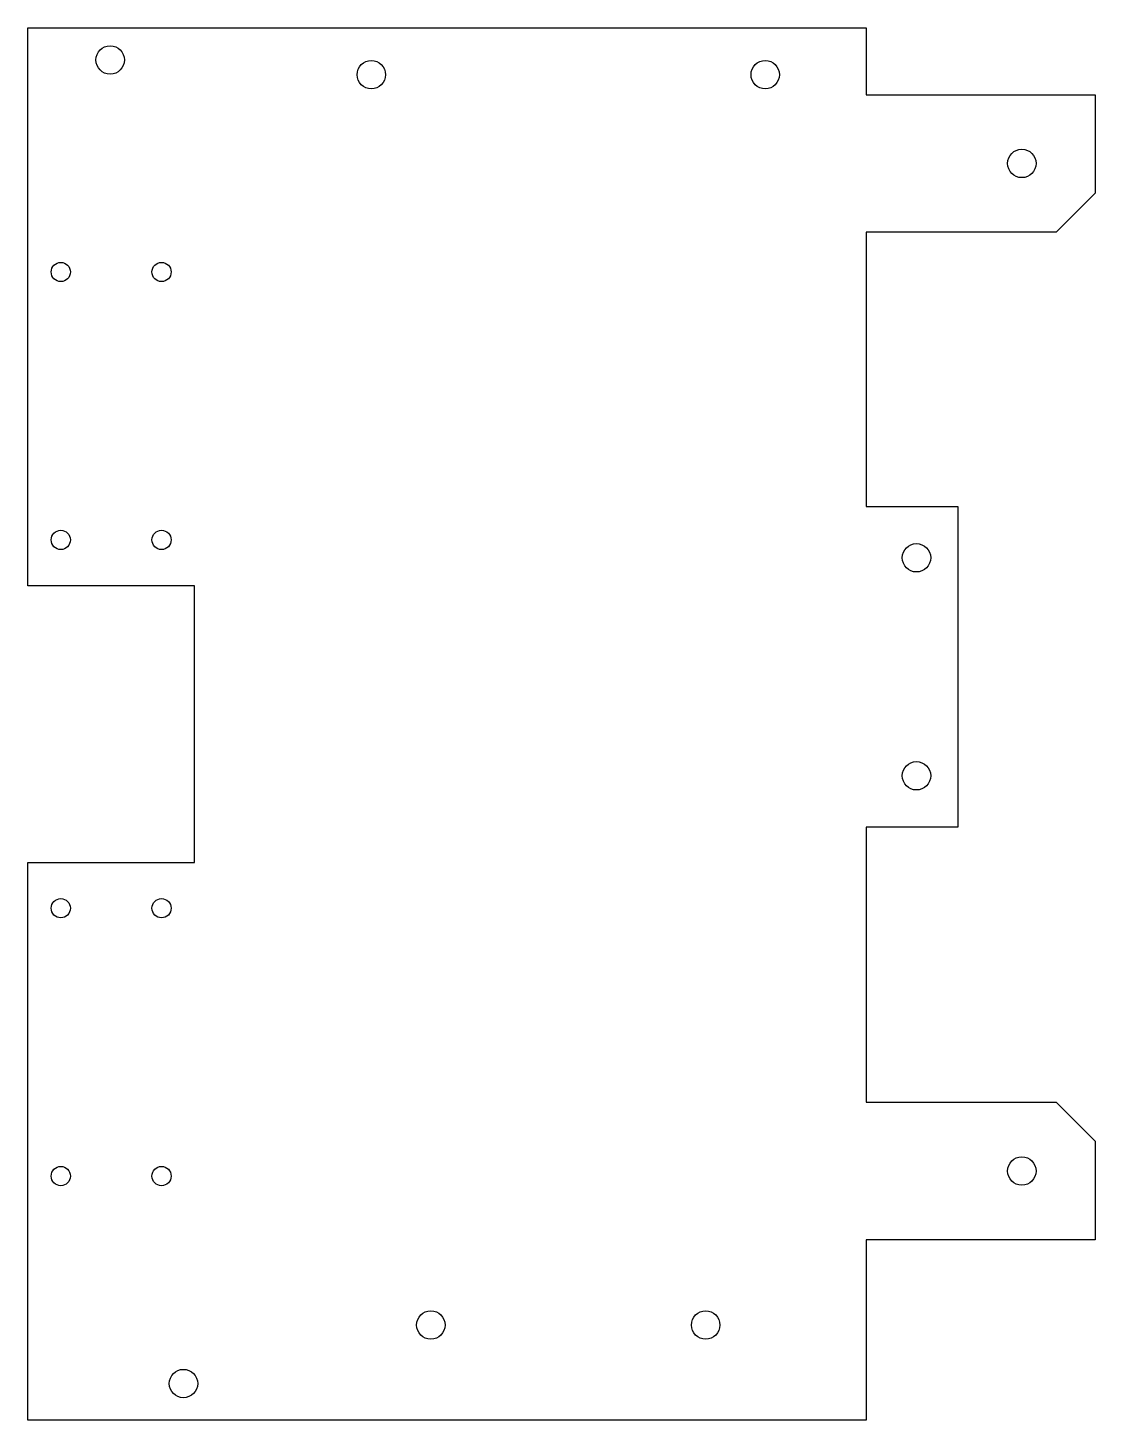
# Model space of a CAD drawing. Header units: millimetres. Extents: x -80 to 36, y -39 to 113.
import ezdxf

# ---------------------------------------------------------------- set-up
doc = ezdxf.new("R2010")
doc.units = ezdxf.units.MM
doc.layers.get('0').update_dxf_attribs({"linetype": 'CONTINUOUS'})

msp = doc.modelspace()

# ---------------------------------------------------------------- linework, layer by layer
msp.add_lwpolyline([(31.97, -4.77), (36.21, -9.01), (36.21, -19.77), (11.21, -19.77), (11.21, -39.47), (-80.29, -39.47), (-80.29, 21.43), (-62.09, 21.43), (-62.09, 51.63), (-80.29, 51.63), (-80.29, 112.53), (11.21, 112.53), (11.21, 105.23), (36.21, 105.23), (36.21, 94.47), (31.97, 90.23), (11.21, 90.23), (11.21, 60.28), (21.21, 60.28), (21.21, 25.28), (11.21, 25.28), (11.21, -4.77)], close=True)
for centre, radius in [((-71.3, 109.03), 1.55), ((-42.8, 107.42), 1.55), ((0.2, 107.42), 1.55), ((28.21, 97.73), 1.55), ((-76.69, 85.88), 1.05), ((-65.69, 85.88), 1.05), ((-76.69, 56.63), 1.05), ((-65.69, 56.63), 1.05), ((16.71, 54.68), 1.55), ((16.71, 30.88), 1.55), ((-76.69, 16.42), 1.05), ((-65.69, 16.42), 1.05), ((-76.69, -12.82), 1.05), ((-65.69, -12.82), 1.05), ((28.21, -12.27), 1.55), ((-36.3, -29.08), 1.55), ((-6.3, -29.08), 1.55), ((-63.3, -35.47), 1.55)]:
    msp.add_circle(centre, radius)

doc.saveas('drawing.dxf')
